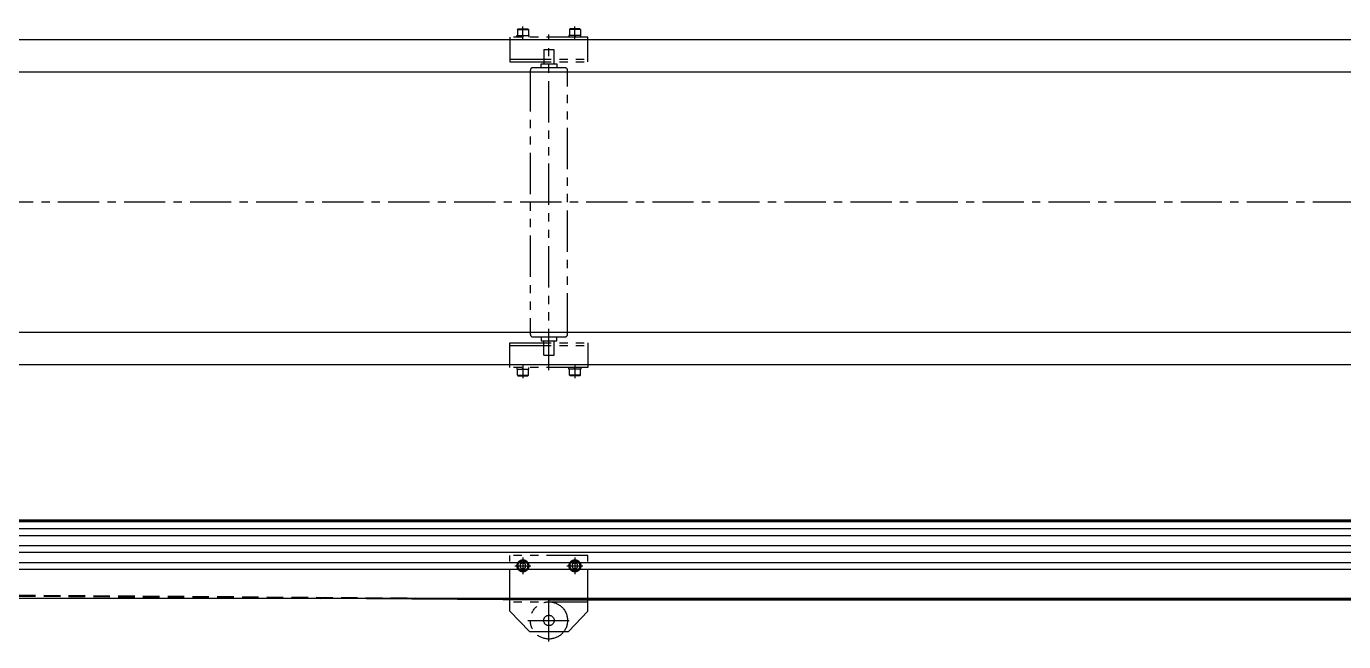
# Model space of a CAD drawing. Extents: x -48 to 4120, y -239 to 446.
# Drawn here: x 965 to 1978, y -63 to 410 of the extents above; entities that cross this region are included whole.
import ezdxf

# ---------------------------------------------------------------- set-up
doc = ezdxf.new("R2010")
doc.units = 0
for name, pattern in [('CENTER', [50.8, 31.75, -6.35, 6.35, -6.35]), ('DASHED', [19.05, 12.7, -6.35]), ('PHANTOM', [63.5, 31.75, -6.35, 6.35, -6.35, 6.35, -6.35])]:
    doc.linetypes.add(name, pattern=pattern)
doc.layers.get('0').update_dxf_attribs({"linetype": 'CONTINUOUS'})
doc.layers.add('CENTER', color=1, linetype='CENTER')

msp = doc.modelspace()

# ---------------------------------------------------------------- linework, layer by layer
at = {"color": 3, "linetype": 'PHANTOM'}
for p, q in [((1342.8, 407.8), (1343.2, 408.3)), ((1342.8, 407.8), (1342.8, 403.3)), ((1342.8, 407.8), (1351.2, 407.8)), ((1343.2, 408.3), (1350.8, 408.3)), ((1347, 400), (1347, 410.3)), ((1350.8, 408.3), (1351.2, 407.8)), ((1351.2, 407.8), (1351.2, 403.3)), ((1383.2, 408.3), (1382.8, 407.8)), ((1382.8, 407.8), (1382.8, 403.3)), ((1391.2, 407.8), (1382.8, 407.8)), ((1390.8, 408.3), (1383.2, 408.3)), ((1387, 400), (1387, 410.3)), ((1391.2, 407.8), (1390.8, 408.3)), ((1391.2, 407.8), (1391.2, 403.3)), ((1337, 402), (1337, 383)), ((1397, 402), (1337, 402)), ((1342.4, 402), (1342.4, 403.3)), ((1342.4, 403.3), (1351.6, 403.3)), ((1347, 403.3), (1346.7, 402)), ((1347.3, 403.3), (1347, 402)), ((1351.6, 403.3), (1351.6, 402)), ((1367, 146), (1367, 404)), ((1382.4, 403.3), (1382.4, 402)), ((1391.6, 403.3), (1382.4, 403.3)), ((1387, 403.3), (1386.7, 402)), ((1387.3, 403.3), (1387, 402)), ((1391.6, 402), (1391.6, 403.3)), ((1397, 383), (1397, 402)), ((1363.1, 392.5), (1363.1, 381.5)), ((1363.1, 392.5), (1370.9, 392.5)), ((1370.9, 392.5), (1370.9, 381.5)), ((1337, 385), (1397, 385)), ((1337, 383), (1397, 383)), ((1352.7, 376.5), (1352.7, 173.5)), ((1379.3, 378.5), (1354.7, 378.5)), ((1361, 378.5), (1361, 381.5)), ((1361, 378.5), (1361, 381.5)), ((1361, 381.5), (1373, 381.5)), ((1373, 381.5), (1373, 378.5)), ((1373, 381.5), (1373, 378.5)), ((1381.3, 173.5), (1381.3, 376.5)), ((1337, 167), (1397, 167)), ((1337, 148), (1337, 167)), ((1337, 165), (1397, 165)), ((1354.7, 171.5), (1379.3, 171.5)), ((1361, 171.5), (1361, 168.5)), ((1361, 168.5), (1373, 168.5)), ((1363, 157.5), (1363, 168.5)), ((1371, 157.5), (1371, 168.5)), ((1373, 168.5), (1373, 171.5)), ((1397, 167), (1397, 148)), ((1363, 157.5), (1371, 157.5)), ((1397, 148), (1337, 148)), ((1342.4, 148), (1342.4, 146.7)), ((1342.4, 146.7), (1351.6, 146.7)), ((1342.8, 142.2), (1342.8, 146.7)), ((1342.8, 142.2), (1343.2, 141.7)), ((1342.8, 142.2), (1351.2, 142.2)), ((1347, 146.7), (1346.7, 148)), ((1347, 150), (1347, 139.7)), ((1347.3, 146.7), (1347, 148)), ((1350.8, 141.7), (1351.2, 142.2)), ((1351.2, 142.2), (1351.2, 146.7)), ((1351.6, 146.7), (1351.6, 148)), ((1382.4, 146.7), (1382.4, 148)), ((1391.6, 146.7), (1382.4, 146.7)), ((1382.8, 142.2), (1382.8, 146.7)), ((1383.2, 141.7), (1382.8, 142.2)), ((1391.2, 142.2), (1382.8, 142.2)), ((1387, 146.7), (1386.7, 148)), ((1387, 150), (1387, 139.7)), ((1387.3, 146.7), (1387, 148)), ((1391.2, 142.2), (1390.8, 141.7)), ((1391.2, 142.2), (1391.2, 146.7)), ((1391.6, 148), (1391.6, 146.7)), ((1343.2, 141.7), (1350.8, 141.7)), ((1390.8, 141.7), (1383.2, 141.7)), ((1397, 3.5), (1337, 3.5)), ((1337, -39.3), (1337, 3.5)), ((1347, 1.8), (1347, -10.8)), ((1347.3, -0.3), (1347.3, 0.1)), ((1387, 1.8), (1387, -10.8)), ((1387.3, -0.3), (1387.3, 0.1)), ((1397, -39.3), (1397, 3.5)), ((1340.8, -4.5), (1353.2, -4.5)), ((1347, -2.2), (1345, -3.3)), ((1345, -3.3), (1345, -5.7)), ((1345, -5.7), (1347, -6.8)), ((1349, -3.3), (1347, -2.2)), ((1347, -6.8), (1349, -5.7)), ((1349, -5.7), (1349, -3.3)), ((1380.8, -4.5), (1393.2, -4.5)), ((1387, -2.2), (1385, -3.3)), ((1385, -3.3), (1385, -5.7)), ((1385, -5.7), (1387, -6.8)), ((1389, -3.3), (1387, -2.2)), ((1387, -6.8), (1389, -5.7)), ((1389, -5.7), (1389, -3.3)), ((1367, -62.8), (1367, -29.1)), ((1397, -30.5), (1337, -30.5)), ((1397, -32.5), (1337, -32.5)), ((1352, -55), (1337, -39.3)), ((1382, -55), (1397, -39.3)), ((1350.7, -46.5), (1383.3, -46.5)), ((1352, -55), (1382, -55))]:
    msp.add_line(p, q, dxfattribs=at)
at = {"color": 7, "linetype": 'CONTINUOUS'}
for p, q in [((4114.5, 400), (-29.5, 400)), ((4115.8, 375), (-30.8, 375)), ((4115.8, 175), (-30.8, 175)), ((4114.5, 150), (-29.5, 150)), ((0, 30.8), (4100, 30.8)), ((4100, 30), (0, 30)), ((0, 29.5), (4100, 29.5)), ((304.2, 24.1), (3880.8, 24.1)), ((304.2, 11.1), (3839.7, 11.1)), ((304.3, 18.9), (3880.7, 18.9)), ((304.3, 5.9), (3839.7, 5.9)), ((304.2, -1.9), (3880.8, -1.9)), ((304.3, -7.1), (3880.7, -7.1)), ((4085, -29.5), (75, -29.5)), ((1366.6, -30.8), (1191.6, -29.5)), ((1299.6, -29.5), (1366.6, -30)), ((4085, -30), (1367.4, -30)), ((4085, -30.8), (1367.4, -30.8))]:
    msp.add_line(p, q, dxfattribs=at)
at = {"color": 3, "linetype": 'DASHED'}
for p, q in [((45.1, -20.2), (1299.6, -29.5)), ((45.1, -21), (1191.6, -29.5))]:
    msp.add_line(p, q, dxfattribs=at)
at = {"color": 3, "linetype": 'PHANTOM'}
for centre, radius in [((1347, -4.5), 4.6), ((1387, -4.5), 4.6), ((1347, -4.5), 4.25), ((1347, -4.5), 3.75), ((1387, -4.5), 4.25), ((1387, -4.5), 3.75), ((1367, -46.5), 14.3), ((1367, -46.5), 4)]:
    msp.add_circle(centre, radius, dxfattribs=at)
for centre, start, end in [((1354.7, 376.5), 90, 180), ((1354.7, 376.5), 90, 180), ((1379.3, 376.5), 0, 90), ((1379.3, 376.5), 0, 90), ((1354.7, 173.5), 180, 270), ((1379.3, 173.5), 270, 0)]:
    msp.add_arc(centre, 2, start, end, dxfattribs=at)
at = {"color": 7, "linetype": 'CONTINUOUS'}
for centre, radius in [((1367.4, 69.1), 99.1), ((1367.4, 69.2), 100)]:
    msp.add_arc(centre, radius, 269.5753, 270, dxfattribs=at)
at = {"layer": 'CENTER', "color": 1, "linetype": 'CENTER'}
msp.add_line((4119.9, 275), (-32.9, 275), dxfattribs=at)

doc.saveas('drawing.dxf')
